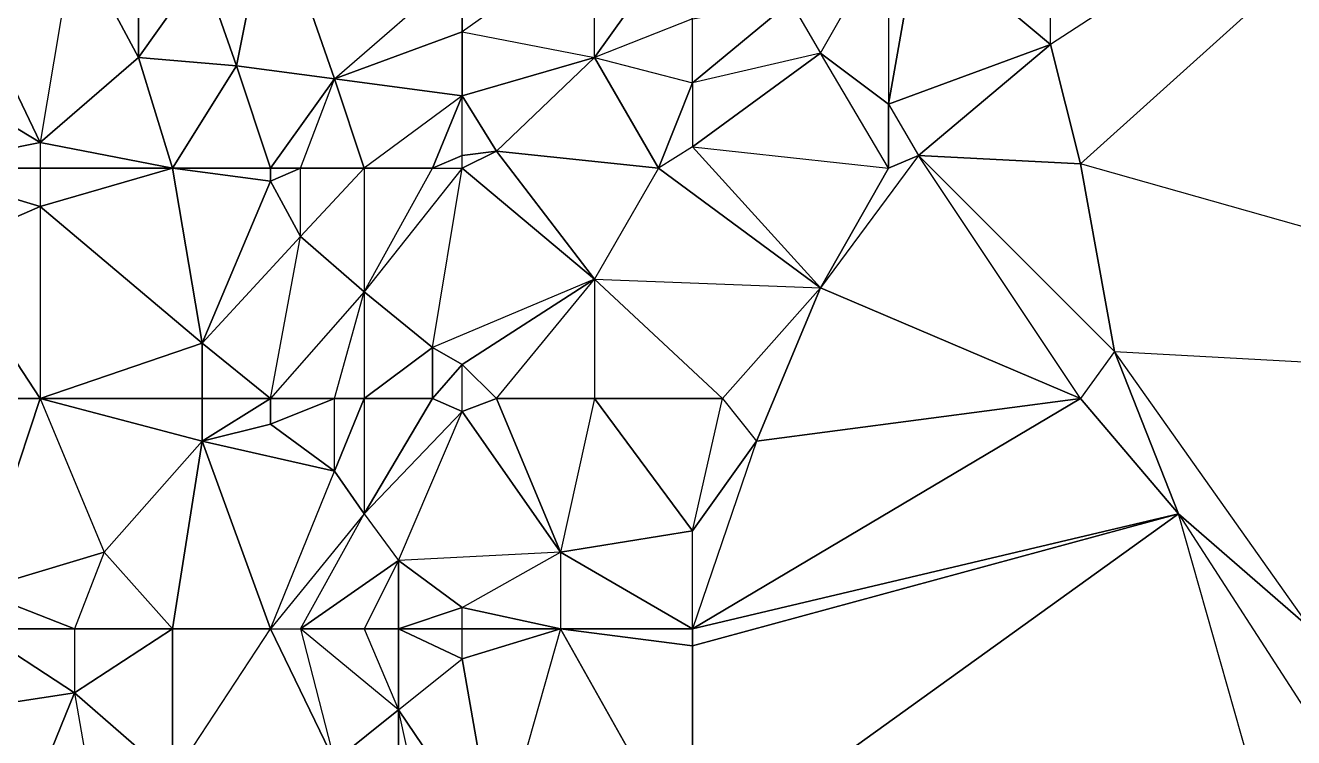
# Model space of a CAD drawing. Header units: metres. Extents: x 121.06818 to 121.07159, y 3.17836 to 3.18313.
# Drawn here: x 121.0699045 to 121.070202, y 3.1798555 to 3.1800225 of the extents above; entities that cross this region are included whole.
import ezdxf

# ---------------------------------------------------------------- set-up
doc = ezdxf.new("R2010")
doc.units = ezdxf.units.M

msp = doc.modelspace()

# ---------------------------------------------------------------- linework, layer by layer
at = {"layer": 'DELAUNEY7738', "color": 252}
msp.add_3dface([(121.070351, 3.179827, 0.01038), (121.070198, 3.179827, 0.01037), (121.070206, 3.17986, 0.01037)], dxfattribs=at)
at = {"layer": 'DELAUNEY8043', "color": 252}
msp.add_3dface([(121.069992, 3.179826, 0.01033), (121.07, 3.179826, 0.01034), (121.069992, 3.179862, 0.01033)], dxfattribs=at)
at = {"layer": 'DELAUNEY8072', "color": 252}
msp.add_3dface([(121.070015, 3.179828, 0.01035), (121.07, 3.179826, 0.01034), (121.069992, 3.179862, 0.01033)], dxfattribs=at)
at = {"layer": 'DELAUNEY8073', "color": 252}
msp.add_3dface([(121.070061, 3.179826, 0.01036), (121.070198, 3.179827, 0.01037), (121.070175, 3.179908, 0.01037)], dxfattribs=at)
at = {"layer": 'DELAUNEY8074', "color": 252}
msp.add_3dface([(121.070206, 3.17986, 0.01037), (121.070198, 3.179827, 0.01037), (121.070175, 3.179908, 0.01037)], dxfattribs=at)
at = {"layer": 'DELAUNEY8085', "color": 252}
msp.add_3dface([(121.069923, 3.179826, 0.01028), (121.069901, 3.179829, 0.01027), (121.069916, 3.179866, 0.01028)], dxfattribs=at)
at = {"layer": 'DELAUNEY8086', "color": 252}
msp.add_3dface([(121.070015, 3.179828, 0.01035), (121.070061, 3.179826, 0.01036), (121.07003, 3.179881, 0.01035)], dxfattribs=at)
at = {"layer": 'DELAUNEY8120', "color": 252}
msp.add_3dface([(121.069923, 3.179826, 0.01028), (121.069939, 3.179846, 0.01029), (121.069916, 3.179866, 0.01028)], dxfattribs=at)
at = {"layer": 'DELAUNEY8149', "color": 252}
msp.add_3dface([(121.069977, 3.17985, 0.01032), (121.069992, 3.179826, 0.01033), (121.069992, 3.179862, 0.01033)], dxfattribs=at)
at = {"layer": 'DELAUNEY8189', "color": 252}
msp.add_3dface([(121.069916, 3.179866, 0.01028), (121.069901, 3.179829, 0.01027), (121.06987, 3.179859, 0.01026)], dxfattribs=at)
at = {"layer": 'DELAUNEY8190', "color": 252}
msp.add_3dface([(121.069977, 3.17985, 0.01032), (121.069992, 3.179862, 0.01033), (121.069969, 3.179881, 0.01031)], dxfattribs=at)
at = {"layer": 'DELAUNEY8202', "color": 252}
msp.add_3dface([(121.069916, 3.179866, 0.01028), (121.069939, 3.179846, 0.01029), (121.069939, 3.179881, 0.01029)], dxfattribs=at)
at = {"layer": 'DELAUNEY8203', "color": 252}
msp.add_3dface([(121.070015, 3.179828, 0.01035), (121.069992, 3.179862, 0.01033), (121.070007, 3.179874, 0.01034)], dxfattribs=at)
at = {"layer": 'DELAUNEY8217', "color": 252}
msp.add_3dface([(121.07003, 3.179881, 0.01035), (121.070015, 3.179828, 0.01035), (121.070007, 3.179874, 0.01034)], dxfattribs=at)
at = {"layer": 'DELAUNEY8218', "color": 252}
msp.add_3dface([(121.07003, 3.179881, 0.01035), (121.070061, 3.179826, 0.01036), (121.070061, 3.179877, 0.01036)], dxfattribs=at)
at = {"layer": 'DELAUNEY8236', "color": 252}
msp.add_3dface([(121.069992, 3.179862, 0.01033), (121.070007, 3.179874, 0.01034), (121.069992, 3.179881, 0.01033)], dxfattribs=at)
at = {"layer": 'DELAUNEY8237', "color": 252}
msp.add_3dface([(121.07003, 3.179881, 0.01035), (121.070061, 3.179877, 0.01036), (121.070061, 3.179881, 0.01036)], dxfattribs=at)
at = {"layer": 'DELAUNEY8238', "color": 252}
msp.add_3dface([(121.070061, 3.179877, 0.01036), (121.070061, 3.179826, 0.01036), (121.070175, 3.179908, 0.01037)], dxfattribs=at)
at = {"layer": 'DELAUNEY8260', "color": 252}
msp.add_3dface([(121.069916, 3.179866, 0.01028), (121.06987, 3.179859, 0.01026), (121.069893, 3.179881, 0.01027)], dxfattribs=at)
at = {"layer": 'DELAUNEY8261', "color": 252}
msp.add_3dface([(121.07003, 3.179881, 0.01035), (121.070007, 3.179874, 0.01034), (121.070007, 3.179881, 0.01034)], dxfattribs=at)
at = {"layer": 'DELAUNEY8262', "color": 252}
msp.add_3dface([(121.070061, 3.179877, 0.01036), (121.070175, 3.179908, 0.01037), (121.070061, 3.179881, 0.01036)], dxfattribs=at)
at = {"layer": 'DELAUNEY8279', "color": 252}
msp.add_3dface([(121.069977, 3.17985, 0.01032), (121.069939, 3.179846, 0.01029), (121.069962, 3.179881, 0.0103)], dxfattribs=at)
at = {"layer": 'DELAUNEY8291', "color": 252}
msp.add_3dface([(121.069916, 3.179866, 0.01028), (121.069893, 3.179881, 0.01027), (121.069916, 3.179881, 0.01028)], dxfattribs=at)
at = {"layer": 'DELAUNEY8292', "color": 252}
msp.add_3dface([(121.069939, 3.179846, 0.01029), (121.069962, 3.179881, 0.0103), (121.069939, 3.179881, 0.01029)], dxfattribs=at)
at = {"layer": 'DELAUNEY8293', "color": 252}
msp.add_3dface([(121.070175, 3.179908, 0.01037), (121.070206, 3.17986, 0.01037), (121.070206, 3.179881, 0.01037)], dxfattribs=at)
at = {"layer": 'DELAUNEY8312', "color": 252}
msp.add_3dface([(121.069977, 3.17985, 0.01032), (121.069962, 3.179881, 0.0103), (121.069969, 3.179881, 0.01031)], dxfattribs=at)
at = {"layer": 'DELAUNEY8330', "color": 252}
msp.add_3dface([(121.069916, 3.179866, 0.01028), (121.069939, 3.179881, 0.01029), (121.069916, 3.179881, 0.01028)], dxfattribs=at)
at = {"layer": 'DELAUNEY8343', "color": 252}
msp.add_3dface([(121.069939, 3.179881, 0.01029), (121.069962, 3.179881, 0.0103), (121.069946, 3.179925, 0.01029)], dxfattribs=at)
at = {"layer": 'DELAUNEY8344', "color": 252}
msp.add_3dface([(121.069962, 3.179881, 0.0103), (121.069969, 3.179881, 0.01031), (121.069984, 3.179908, 0.01032)], dxfattribs=at)
at = {"layer": 'DELAUNEY8357', "color": 252}
msp.add_3dface([(121.069992, 3.179862, 0.01033), (121.069969, 3.179881, 0.01031), (121.069984, 3.179881, 0.01032)], dxfattribs=at)
at = {"layer": 'DELAUNEY8358', "color": 252}
msp.add_3dface([(121.069984, 3.179881, 0.01032), (121.069969, 3.179881, 0.01031), (121.069992, 3.179897, 0.01033)], dxfattribs=at)
at = {"layer": 'DELAUNEY8359', "color": 252}
msp.add_3dface([(121.069984, 3.179881, 0.01032), (121.069992, 3.179862, 0.01033), (121.069992, 3.179881, 0.01033)], dxfattribs=at)
at = {"layer": 'DELAUNEY8398', "color": 252}
msp.add_3dface([(121.069916, 3.179881, 0.01028), (121.069893, 3.179881, 0.01027), (121.069893, 3.17989, 0.01027)], dxfattribs=at)
at = {"layer": 'DELAUNEY8399', "color": 252}
msp.add_3dface([(121.069984, 3.179881, 0.01032), (121.069992, 3.179881, 0.01033), (121.069992, 3.179897, 0.01033)], dxfattribs=at)
at = {"layer": 'DELAUNEY8400', "color": 252}
msp.add_3dface([(121.069992, 3.179881, 0.01033), (121.070007, 3.179874, 0.01034), (121.070007, 3.179881, 0.01034)], dxfattribs=at)
at = {"layer": 'DELAUNEY8401', "color": 252}
msp.add_3dface([(121.070175, 3.179908, 0.01037), (121.070206, 3.179881, 0.01037), (121.07016, 3.179946, 0.01037)], dxfattribs=at)
at = {"layer": 'DELAUNEY8412', "color": 252}
msp.add_3dface([(121.069916, 3.179881, 0.01028), (121.069939, 3.179881, 0.01029), (121.069923, 3.179899, 0.01028)], dxfattribs=at)
at = {"layer": 'DELAUNEY8426', "color": 252}
msp.add_3dface([(121.069992, 3.179881, 0.01033), (121.070007, 3.179881, 0.01034), (121.070007, 3.179886, 0.01034)], dxfattribs=at)
at = {"layer": 'DELAUNEY8427', "color": 252}
msp.add_3dface([(121.07003, 3.179881, 0.01035), (121.070061, 3.179881, 0.01036), (121.07003, 3.179899, 0.01035)], dxfattribs=at)
at = {"layer": 'DELAUNEY8443', "color": 252}
msp.add_3dface([(121.07003, 3.179881, 0.01035), (121.070007, 3.179881, 0.01034), (121.070007, 3.179886, 0.01034)], dxfattribs=at)
at = {"layer": 'DELAUNEY8444', "color": 252}
msp.add_3dface([(121.070061, 3.179881, 0.01036), (121.070175, 3.179908, 0.01037), (121.070152, 3.179935, 0.01037)], dxfattribs=at)
at = {"layer": 'DELAUNEY8460', "color": 252}
msp.add_3dface([(121.069992, 3.179881, 0.01033), (121.070007, 3.179886, 0.01034), (121.069992, 3.179897, 0.01033)], dxfattribs=at)
at = {"layer": 'DELAUNEY8479', "color": 252}
msp.add_3dface([(121.07003, 3.179881, 0.01035), (121.070007, 3.179886, 0.01034), (121.07003, 3.179899, 0.01035)], dxfattribs=at)
at = {"layer": 'DELAUNEY8480', "color": 252}
msp.add_3dface([(121.070076, 3.179925, 0.01036), (121.070061, 3.179881, 0.01036), (121.070152, 3.179935, 0.01037)], dxfattribs=at)
at = {"layer": 'DELAUNEY8481', "color": 252}
msp.add_3dface([(121.070076, 3.179925, 0.01036), (121.070061, 3.179881, 0.01036), (121.070061, 3.179904, 0.01036)], dxfattribs=at)
at = {"layer": 'DELAUNEY8482', "color": 252}
msp.add_3dface([(121.070152, 3.179935, 0.01037), (121.070175, 3.179908, 0.01037), (121.07016, 3.179946, 0.01037)], dxfattribs=at)
at = {"layer": 'DELAUNEY8496', "color": 252}
msp.add_3dface([(121.069916, 3.179881, 0.01028), (121.069893, 3.17989, 0.01027), (121.069923, 3.179899, 0.01028)], dxfattribs=at)
at = {"layer": 'DELAUNEY8497', "color": 252}
msp.add_3dface([(121.069923, 3.179899, 0.01028), (121.069939, 3.179881, 0.01029), (121.069946, 3.179925, 0.01029)], dxfattribs=at)
at = {"layer": 'DELAUNEY8498', "color": 252}
msp.add_3dface([(121.070076, 3.179925, 0.01036), (121.070152, 3.179935, 0.01037), (121.070091, 3.179961, 0.01036)], dxfattribs=at)
at = {"layer": 'DELAUNEY8508', "color": 252}
msp.add_3dface([(121.069992, 3.179897, 0.01033), (121.070007, 3.179886, 0.01034), (121.07003, 3.179899, 0.01035)], dxfattribs=at)
at = {"layer": 'DELAUNEY8529', "color": 252}
msp.add_3dface([(121.069992, 3.179897, 0.01033), (121.069969, 3.179881, 0.01031), (121.069984, 3.179908, 0.01032)], dxfattribs=at)
at = {"layer": 'DELAUNEY8530', "color": 252}
msp.add_3dface([(121.07003, 3.179899, 0.01035), (121.070061, 3.179881, 0.01036), (121.070061, 3.179904, 0.01036)], dxfattribs=at)
at = {"layer": 'DELAUNEY8531', "color": 252}
msp.add_3dface([(121.07003, 3.179899, 0.01035), (121.070061, 3.179904, 0.01036), (121.070038, 3.179935, 0.01035)], dxfattribs=at)
at = {"layer": 'DELAUNEY8544', "color": 252}
msp.add_3dface([(121.069923, 3.179899, 0.01028), (121.069893, 3.17989, 0.01027), (121.069908, 3.179935, 0.01028)], dxfattribs=at)
at = {"layer": 'DELAUNEY8545', "color": 252}
msp.add_3dface([(121.069984, 3.179908, 0.01032), (121.069992, 3.179897, 0.01033), (121.070007, 3.179932, 0.01034)], dxfattribs=at)
at = {"layer": 'DELAUNEY8546', "color": 252}
msp.add_3dface([(121.070076, 3.179925, 0.01036), (121.070061, 3.179904, 0.01036), (121.070068, 3.179935, 0.01036)], dxfattribs=at)
at = {"layer": 'DELAUNEY8573', "color": 252}
msp.add_3dface([(121.069984, 3.179908, 0.01032), (121.069962, 3.179881, 0.0103), (121.069977, 3.179918, 0.01031)], dxfattribs=at)
at = {"layer": 'DELAUNEY8585', "color": 252}
msp.add_3dface([(121.069946, 3.179925, 0.01029), (121.069962, 3.179881, 0.0103), (121.069977, 3.179918, 0.01031)], dxfattribs=at)
at = {"layer": 'DELAUNEY8586', "color": 252}
msp.add_3dface([(121.069984, 3.179908, 0.01032), (121.069977, 3.179918, 0.01031), (121.069984, 3.179935, 0.01032)], dxfattribs=at)
at = {"layer": 'DELAUNEY8606', "color": 252}
msp.add_3dface([(121.069923, 3.179899, 0.01028), (121.069946, 3.179925, 0.01029), (121.069908, 3.179935, 0.01028)], dxfattribs=at)
at = {"layer": 'DELAUNEY8622', "color": 252}
msp.add_3dface([(121.069946, 3.179925, 0.01029), (121.069977, 3.179918, 0.01031), (121.069962, 3.179929, 0.0103)], dxfattribs=at)
at = {"layer": 'DELAUNEY8623', "color": 252}
msp.add_3dface([(121.07003, 3.179899, 0.01035), (121.069992, 3.179897, 0.01033), (121.070007, 3.179932, 0.01034)], dxfattribs=at)
at = {"layer": 'DELAUNEY8639', "color": 252}
msp.add_3dface([(121.069946, 3.179925, 0.01029), (121.069962, 3.179929, 0.0103), (121.069962, 3.179935, 0.0103)], dxfattribs=at)
at = {"layer": 'DELAUNEY8640', "color": 252}
msp.add_3dface([(121.069962, 3.179929, 0.0103), (121.069977, 3.179918, 0.01031), (121.069977, 3.179935, 0.01031)], dxfattribs=at)
at = {"layer": 'DELAUNEY8641', "color": 252}
msp.add_3dface([(121.07003, 3.179899, 0.01035), (121.070007, 3.179932, 0.01034), (121.070015, 3.179935, 0.01034)], dxfattribs=at)
at = {"layer": 'DELAUNEY8659', "color": 252}
msp.add_3dface([(121.069893, 3.17989, 0.01027), (121.069885, 3.179935, 0.01027), (121.069908, 3.179935, 0.01028)], dxfattribs=at)
at = {"layer": 'DELAUNEY8674', "color": 252}
msp.add_3dface([(121.069984, 3.179908, 0.01032), (121.070007, 3.179932, 0.01034), (121.07, 3.179935, 0.01033)], dxfattribs=at)
at = {"layer": 'DELAUNEY8696', "color": 252}
msp.add_3dface([(121.069908, 3.179935, 0.01028), (121.069885, 3.179935, 0.01027), (121.069885, 3.17997, 0.01027)], dxfattribs=at)
at = {"layer": 'DELAUNEY8697', "color": 252}
msp.add_3dface([(121.070015, 3.179935, 0.01034), (121.070007, 3.179932, 0.01034), (121.070007, 3.179943, 0.01034)], dxfattribs=at)
at = {"layer": 'DELAUNEY8698', "color": 252}
msp.add_3dface([(121.07003, 3.179899, 0.01035), (121.070015, 3.179935, 0.01034), (121.070038, 3.179935, 0.01035)], dxfattribs=at)
at = {"layer": 'DELAUNEY8699', "color": 252}
msp.add_3dface([(121.070038, 3.179935, 0.01035), (121.070061, 3.179904, 0.01036), (121.070068, 3.179935, 0.01036)], dxfattribs=at)
at = {"layer": 'DELAUNEY8715', "color": 252}
msp.add_3dface([(121.069984, 3.179908, 0.01032), (121.07, 3.179935, 0.01033), (121.069984, 3.179935, 0.01032)], dxfattribs=at)
at = {"layer": 'DELAUNEY8716', "color": 252}
msp.add_3dface([(121.070343, 3.179936, 0.01038), (121.070206, 3.179881, 0.01037), (121.07016, 3.179946, 0.01037)], dxfattribs=at)
at = {"layer": 'DELAUNEY8726', "color": 252}
msp.add_3dface([(121.069984, 3.179935, 0.01032), (121.069977, 3.179918, 0.01031), (121.069977, 3.179935, 0.01031)], dxfattribs=at)
at = {"layer": 'DELAUNEY8727', "color": 252}
msp.add_3dface([(121.07, 3.179935, 0.01033), (121.070007, 3.179932, 0.01034), (121.070007, 3.179943, 0.01034)], dxfattribs=at)
at = {"layer": 'DELAUNEY8728', "color": 252}
msp.add_3dface([(121.070038, 3.179935, 0.01035), (121.070015, 3.179935, 0.01034), (121.070038, 3.179963, 0.01035)], dxfattribs=at)
at = {"layer": 'DELAUNEY8750', "color": 252}
msp.add_3dface([(121.069908, 3.179935, 0.01028), (121.069946, 3.179925, 0.01029), (121.069946, 3.179935, 0.01029)], dxfattribs=at)
at = {"layer": 'DELAUNEY8751', "color": 252}
msp.add_3dface([(121.069984, 3.179935, 0.01032), (121.07, 3.179935, 0.01033), (121.07, 3.179947, 0.01033)], dxfattribs=at)
at = {"layer": 'DELAUNEY8752', "color": 252}
msp.add_3dface([(121.070038, 3.179935, 0.01035), (121.070068, 3.179935, 0.01036), (121.070038, 3.179963, 0.01035)], dxfattribs=at)
at = {"layer": 'DELAUNEY8753', "color": 252}
msp.add_3dface([(121.070068, 3.179935, 0.01036), (121.070076, 3.179925, 0.01036), (121.070091, 3.179961, 0.01036)], dxfattribs=at)
at = {"layer": 'DELAUNEY8761', "color": 252}
msp.add_3dface([(121.069962, 3.179929, 0.0103), (121.069977, 3.179935, 0.01031), (121.069962, 3.179935, 0.0103)], dxfattribs=at)
at = {"layer": 'DELAUNEY8775', "color": 252}
msp.add_3dface([(121.069984, 3.179935, 0.01032), (121.069977, 3.179935, 0.01031), (121.069984, 3.17996, 0.01032)], dxfattribs=at)
at = {"layer": 'DELAUNEY8791', "color": 252}
msp.add_3dface([(121.069946, 3.179935, 0.01029), (121.069946, 3.179925, 0.01029), (121.069962, 3.179935, 0.0103)], dxfattribs=at)
at = {"layer": 'DELAUNEY8792', "color": 252}
msp.add_3dface([(121.07016, 3.179946, 0.01037), (121.070152, 3.179935, 0.01037), (121.070114, 3.179992, 0.01036)], dxfattribs=at)
at = {"layer": 'DELAUNEY8801', "color": 252}
msp.add_3dface([(121.069908, 3.179935, 0.01028), (121.069946, 3.179935, 0.01029), (121.069946, 3.179948, 0.01029)], dxfattribs=at)
at = {"layer": 'DELAUNEY8802', "color": 252}
msp.add_3dface([(121.069946, 3.179935, 0.01029), (121.069962, 3.179935, 0.0103), (121.069946, 3.179948, 0.01029)], dxfattribs=at)
at = {"layer": 'DELAUNEY8803', "color": 252}
msp.add_3dface([(121.069962, 3.179935, 0.0103), (121.069977, 3.179935, 0.01031), (121.069984, 3.17996, 0.01032)], dxfattribs=at)
at = {"layer": 'DELAUNEY8804', "color": 252}
msp.add_3dface([(121.070091, 3.179961, 0.01036), (121.070152, 3.179935, 0.01037), (121.070114, 3.179992, 0.01036)], dxfattribs=at)
at = {"layer": 'DELAUNEY8830', "color": 252}
msp.add_3dface([(121.07, 3.179935, 0.01033), (121.070007, 3.179943, 0.01034), (121.07, 3.179947, 0.01033)], dxfattribs=at)
at = {"layer": 'DELAUNEY8831', "color": 252}
msp.add_3dface([(121.070007, 3.179943, 0.01034), (121.070015, 3.179935, 0.01034), (121.070038, 3.179963, 0.01035)], dxfattribs=at)
at = {"layer": 'DELAUNEY8849', "color": 252}
msp.add_3dface([(121.069908, 3.179935, 0.01028), (121.069946, 3.179948, 0.01029), (121.069908, 3.17998, 0.01028)], dxfattribs=at)
at = {"layer": 'DELAUNEY8850', "color": 252}
msp.add_3dface([(121.069984, 3.179935, 0.01032), (121.07, 3.179947, 0.01033), (121.069984, 3.17996, 0.01032)], dxfattribs=at)
at = {"layer": 'DELAUNEY8866', "color": 252}
msp.add_3dface([(121.069946, 3.179948, 0.01029), (121.069962, 3.179935, 0.0103), (121.069969, 3.179973, 0.01031)], dxfattribs=at)
at = {"layer": 'DELAUNEY8867', "color": 252}
msp.add_3dface([(121.07, 3.179947, 0.01033), (121.070007, 3.179943, 0.01034), (121.070038, 3.179963, 0.01035)], dxfattribs=at)
at = {"layer": 'DELAUNEY8868', "color": 252}
msp.add_3dface([(121.070091, 3.179961, 0.01036), (121.070068, 3.179935, 0.01036), (121.070038, 3.179963, 0.01035)], dxfattribs=at)
at = {"layer": 'DELAUNEY8911', "color": 252}
msp.add_3dface([(121.069984, 3.17996, 0.01032), (121.069962, 3.179935, 0.0103), (121.069969, 3.179973, 0.01031)], dxfattribs=at)
at = {"layer": 'DELAUNEY8912', "color": 252}
msp.add_3dface([(121.069984, 3.17996, 0.01032), (121.07, 3.179947, 0.01033), (121.070007, 3.179989, 0.01034)], dxfattribs=at)
at = {"layer": 'DELAUNEY8933', "color": 252}
msp.add_3dface([(121.069908, 3.179935, 0.01028), (121.069885, 3.17997, 0.01027), (121.069908, 3.17998, 0.01028)], dxfattribs=at)
at = {"layer": 'DELAUNEY8950', "color": 252}
msp.add_3dface([(121.069946, 3.179948, 0.01029), (121.069969, 3.179973, 0.01031), (121.069962, 3.179986, 0.0103)], dxfattribs=at)
at = {"layer": 'DELAUNEY8961', "color": 252}
msp.add_3dface([(121.069984, 3.17996, 0.01032), (121.069969, 3.179973, 0.01031), (121.069984, 3.179989, 0.01032)], dxfattribs=at)
at = {"layer": 'DELAUNEY8973', "color": 252}
msp.add_3dface([(121.069908, 3.17998, 0.01028), (121.069885, 3.17997, 0.01027), (121.069878, 3.179989, 0.01027)], dxfattribs=at)
at = {"layer": 'DELAUNEY8974', "color": 252}
msp.add_3dface([(121.069908, 3.17998, 0.01028), (121.069946, 3.179948, 0.01029), (121.069939, 3.179989, 0.01029)], dxfattribs=at)
at = {"layer": 'DELAUNEY8975', "color": 252}
msp.add_3dface([(121.070114, 3.179992, 0.01036), (121.070091, 3.179961, 0.01036), (121.070107, 3.179989, 0.01036)], dxfattribs=at)
at = {"layer": 'DELAUNEY8992', "color": 252}
msp.add_3dface([(121.070114, 3.179992, 0.01036), (121.07016, 3.179946, 0.01037), (121.070152, 3.17999, 0.01037)], dxfattribs=at)
at = {"layer": 'DELAUNEY9009', "color": 252}
msp.add_3dface([(121.070038, 3.179963, 0.01035), (121.07, 3.179947, 0.01033), (121.070007, 3.179989, 0.01034)], dxfattribs=at)
at = {"layer": 'DELAUNEY9010', "color": 252}
msp.add_3dface([(121.070053, 3.179989, 0.01035), (121.070038, 3.179963, 0.01035), (121.070091, 3.179961, 0.01036)], dxfattribs=at)
at = {"layer": 'DELAUNEY9011', "color": 252}
msp.add_3dface([(121.070053, 3.179989, 0.01035), (121.070038, 3.179963, 0.01035), (121.070015, 3.179993, 0.01034)], dxfattribs=at)
at = {"layer": 'DELAUNEY9012', "color": 252}
msp.add_3dface([(121.070107, 3.179989, 0.01036), (121.070091, 3.179961, 0.01036), (121.070061, 3.179994, 0.01035)], dxfattribs=at)
at = {"layer": 'DELAUNEY9013', "color": 252}
msp.add_3dface([(121.070114, 3.179992, 0.01036), (121.070152, 3.17999, 0.01037), (121.070145, 3.180018, 0.01037)], dxfattribs=at)
at = {"layer": 'DELAUNEY9014', "color": 252}
msp.add_3dface([(121.070152, 3.17999, 0.01037), (121.07016, 3.179946, 0.01037), (121.070343, 3.179936, 0.01038)], dxfattribs=at)
at = {"layer": 'DELAUNEY9035', "color": 252}
msp.add_3dface([(121.069908, 3.17998, 0.01028), (121.069939, 3.179989, 0.01029), (121.069908, 3.179989, 0.01028)], dxfattribs=at)
at = {"layer": 'DELAUNEY9036', "color": 252}
msp.add_3dface([(121.069939, 3.179989, 0.01029), (121.069946, 3.179948, 0.01029), (121.069962, 3.179986, 0.0103)], dxfattribs=at)
at = {"layer": 'DELAUNEY9037', "color": 252}
msp.add_3dface([(121.070053, 3.179989, 0.01035), (121.070091, 3.179961, 0.01036), (121.070061, 3.179994, 0.01035)], dxfattribs=at)
at = {"layer": 'DELAUNEY9038', "color": 252}
msp.add_3dface([(121.070114, 3.179992, 0.01036), (121.070107, 3.179989, 0.01036), (121.070107, 3.180004, 0.01035)], dxfattribs=at)
at = {"layer": 'DELAUNEY9057', "color": 252}
msp.add_3dface([(121.069984, 3.17996, 0.01032), (121.07, 3.179989, 0.01033), (121.070007, 3.179989, 0.01034)], dxfattribs=at)
at = {"layer": 'DELAUNEY9058', "color": 252}
msp.add_3dface([(121.069984, 3.17996, 0.01032), (121.07, 3.179989, 0.01033), (121.069984, 3.179989, 0.01032)], dxfattribs=at)
at = {"layer": 'DELAUNEY9059', "color": 252}
msp.add_3dface([(121.070038, 3.179963, 0.01035), (121.070007, 3.179989, 0.01034), (121.070015, 3.179993, 0.01034)], dxfattribs=at)
at = {"layer": 'DELAUNEY9078', "color": 252}
msp.add_3dface([(121.069939, 3.179989, 0.01029), (121.069962, 3.179986, 0.0103), (121.069962, 3.179989, 0.0103)], dxfattribs=at)
at = {"layer": 'DELAUNEY9079', "color": 252}
msp.add_3dface([(121.069962, 3.179986, 0.0103), (121.069969, 3.179973, 0.01031), (121.069969, 3.179989, 0.01031)], dxfattribs=at)
at = {"layer": 'DELAUNEY9080', "color": 252}
msp.add_3dface([(121.07, 3.179989, 0.01033), (121.070007, 3.179989, 0.01034), (121.070007, 3.179992, 0.01034)], dxfattribs=at)
at = {"layer": 'DELAUNEY9081', "color": 252}
msp.add_3dface([(121.070061, 3.179994, 0.01035), (121.070053, 3.179989, 0.01035), (121.070061, 3.180009, 0.01034)], dxfattribs=at)
at = {"layer": 'DELAUNEY9101', "color": 252}
msp.add_3dface([(121.069984, 3.179989, 0.01032), (121.069969, 3.179973, 0.01031), (121.069969, 3.179989, 0.01031)], dxfattribs=at)
at = {"layer": 'DELAUNEY9102', "color": 252}
msp.add_3dface([(121.070015, 3.179993, 0.01034), (121.070007, 3.179989, 0.01034), (121.070007, 3.179992, 0.01034)], dxfattribs=at)
at = {"layer": 'DELAUNEY9113', "color": 252}
msp.add_3dface([(121.069984, 3.179989, 0.01032), (121.07, 3.179989, 0.01033), (121.070007, 3.180006, 0.01033)], dxfattribs=at)
at = {"layer": 'DELAUNEY9144', "color": 252}
msp.add_3dface([(121.069962, 3.179986, 0.0103), (121.069969, 3.179989, 0.01031), (121.069962, 3.179989, 0.0103)], dxfattribs=at)
at = {"layer": 'DELAUNEY9145', "color": 252}
msp.add_3dface([(121.069984, 3.179989, 0.01032), (121.069969, 3.179989, 0.01031), (121.069977, 3.18001, 0.0103)], dxfattribs=at)
at = {"layer": 'DELAUNEY9168', "color": 252}
msp.add_3dface([(121.069908, 3.17998, 0.01028), (121.069878, 3.179989, 0.01027), (121.069908, 3.179989, 0.01028)], dxfattribs=at)
at = {"layer": 'DELAUNEY9169', "color": 252}
msp.add_3dface([(121.069908, 3.179989, 0.01028), (121.069878, 3.179989, 0.01027), (121.069908, 3.179995, 0.01028)], dxfattribs=at)
at = {"layer": 'DELAUNEY9170', "color": 252}
msp.add_3dface([(121.070053, 3.179989, 0.01035), (121.070015, 3.179993, 0.01034), (121.070038, 3.180015, 0.01033)], dxfattribs=at)
at = {"layer": 'DELAUNEY9171', "color": 252}
msp.add_3dface([(121.070061, 3.179994, 0.01035), (121.070107, 3.179989, 0.01036), (121.070091, 3.180016, 0.01034)], dxfattribs=at)
at = {"layer": 'DELAUNEY9182', "color": 252}
msp.add_3dface([(121.069908, 3.179989, 0.01028), (121.069939, 3.179989, 0.01029), (121.069908, 3.179995, 0.01028)], dxfattribs=at)
at = {"layer": 'DELAUNEY9183', "color": 252}
msp.add_3dface([(121.069939, 3.179989, 0.01029), (121.069962, 3.179989, 0.0103), (121.069954, 3.180013, 0.0103)], dxfattribs=at)
at = {"layer": 'DELAUNEY9184', "color": 252}
msp.add_3dface([(121.070343, 3.179936, 0.01038), (121.070152, 3.17999, 0.01037), (121.070282, 3.180107, 0.01037)], dxfattribs=at)
at = {"layer": 'DELAUNEY9206', "color": 252}
msp.add_3dface([(121.069962, 3.179989, 0.0103), (121.069969, 3.179989, 0.01031), (121.069977, 3.18001, 0.0103)], dxfattribs=at)
at = {"layer": 'DELAUNEY9207', "color": 252}
msp.add_3dface([(121.07, 3.179989, 0.01033), (121.070007, 3.179992, 0.01034), (121.070007, 3.180006, 0.01033)], dxfattribs=at)
at = {"layer": 'DELAUNEY9222', "color": 252}
msp.add_3dface([(121.069908, 3.179995, 0.01028), (121.069878, 3.179989, 0.01027), (121.06987, 3.180018, 0.01027)], dxfattribs=at)
at = {"layer": 'DELAUNEY9223', "color": 252}
msp.add_3dface([(121.070015, 3.179993, 0.01034), (121.070007, 3.179992, 0.01034), (121.070007, 3.180006, 0.01033)], dxfattribs=at)
at = {"layer": 'DELAUNEY9236', "color": 252}
msp.add_3dface([(121.069908, 3.179995, 0.01028), (121.069939, 3.179989, 0.01029), (121.069931, 3.180015, 0.01029)], dxfattribs=at)
at = {"layer": 'DELAUNEY9237', "color": 252}
msp.add_3dface([(121.070038, 3.180015, 0.01033), (121.070015, 3.179993, 0.01034), (121.070007, 3.180006, 0.01033)], dxfattribs=at)
at = {"layer": 'DELAUNEY9238', "color": 252}
msp.add_3dface([(121.070053, 3.179989, 0.01035), (121.070038, 3.180015, 0.01033), (121.070061, 3.180009, 0.01034)], dxfattribs=at)
at = {"layer": 'DELAUNEY9239', "color": 252}
msp.add_3dface([(121.070061, 3.179994, 0.01035), (121.070091, 3.180016, 0.01034), (121.070061, 3.180009, 0.01034)], dxfattribs=at)
at = {"layer": 'DELAUNEY9240', "color": 252}
msp.add_3dface([(121.070107, 3.179989, 0.01036), (121.070091, 3.180016, 0.01034), (121.070107, 3.180004, 0.01035)], dxfattribs=at)
at = {"layer": 'DELAUNEY9254', "color": 252}
msp.add_3dface([(121.070107, 3.180004, 0.01035), (121.070114, 3.179992, 0.01036), (121.070145, 3.180018, 0.01037)], dxfattribs=at)
at = {"layer": 'DELAUNEY9264', "color": 252}
msp.add_3dface([(121.069908, 3.179995, 0.01028), (121.069931, 3.180015, 0.01029), (121.069916, 3.180043, 0.01028)], dxfattribs=at)
at = {"layer": 'DELAUNEY9265', "color": 252}
msp.add_3dface([(121.069931, 3.180015, 0.01029), (121.069939, 3.179989, 0.01029), (121.069954, 3.180013, 0.0103)], dxfattribs=at)
at = {"layer": 'DELAUNEY9266', "color": 252}
msp.add_3dface([(121.069954, 3.180013, 0.0103), (121.069962, 3.179989, 0.0103), (121.069977, 3.18001, 0.0103)], dxfattribs=at)
at = {"layer": 'DELAUNEY9267', "color": 252}
msp.add_3dface([(121.069984, 3.179989, 0.01032), (121.069977, 3.18001, 0.0103), (121.070007, 3.180006, 0.01033)], dxfattribs=at)
at = {"layer": 'DELAUNEY9268', "color": 252}
msp.add_3dface([(121.070107, 3.180004, 0.01035), (121.070091, 3.180016, 0.01034), (121.070107, 3.180044, 0.01035)], dxfattribs=at)
at = {"layer": 'DELAUNEY9269', "color": 252}
msp.add_3dface([(121.070145, 3.180018, 0.01037), (121.070152, 3.17999, 0.01037), (121.070282, 3.180107, 0.01037)], dxfattribs=at)
at = {"layer": 'DELAUNEY9297', "color": 252}
msp.add_3dface([(121.069954, 3.180013, 0.0103), (121.069977, 3.18001, 0.0103), (121.069962, 3.180053, 0.0103)], dxfattribs=at)
at = {"layer": 'DELAUNEY9298', "color": 252}
msp.add_3dface([(121.070038, 3.180015, 0.01033), (121.070061, 3.180009, 0.01034), (121.070061, 3.180024, 0.01033)], dxfattribs=at)
at = {"layer": 'DELAUNEY9299', "color": 252}
msp.add_3dface([(121.070091, 3.180016, 0.01034), (121.070061, 3.180009, 0.01034), (121.070084, 3.180028, 0.01033)], dxfattribs=at)
at = {"layer": 'DELAUNEY9316', "color": 252}
msp.add_3dface([(121.069931, 3.180015, 0.01029), (121.069954, 3.180013, 0.0103), (121.069946, 3.180036, 0.0103)], dxfattribs=at)
at = {"layer": 'DELAUNEY9317', "color": 252}
msp.add_3dface([(121.070007, 3.180006, 0.01033), (121.069977, 3.18001, 0.0103), (121.070007, 3.180021, 0.01032)], dxfattribs=at)
at = {"layer": 'DELAUNEY9329', "color": 252}
msp.add_3dface([(121.069908, 3.179995, 0.01028), (121.06987, 3.180018, 0.01027), (121.069885, 3.180043, 0.01027)], dxfattribs=at)
at = {"layer": 'DELAUNEY9330', "color": 252}
msp.add_3dface([(121.070038, 3.180015, 0.01033), (121.070007, 3.180006, 0.01033), (121.070007, 3.180021, 0.01032)], dxfattribs=at)
at = {"layer": 'DELAUNEY9331', "color": 252}
msp.add_3dface([(121.070107, 3.180004, 0.01035), (121.070145, 3.180018, 0.01037), (121.070114, 3.180044, 0.01036)], dxfattribs=at)
at = {"layer": 'DELAUNEY9357', "color": 252}
msp.add_3dface([(121.070007, 3.180021, 0.01032), (121.069977, 3.18001, 0.0103), (121.070007, 3.180036, 0.01031)], dxfattribs=at)
at = {"layer": 'DELAUNEY9358', "color": 252}
msp.add_3dface([(121.070084, 3.180028, 0.01033), (121.070061, 3.180009, 0.01034), (121.070061, 3.180024, 0.01033)], dxfattribs=at)
at = {"layer": 'DELAUNEY9359', "color": 252}
msp.add_3dface([(121.070084, 3.180028, 0.01033), (121.070091, 3.180016, 0.01034), (121.070107, 3.180044, 0.01035)], dxfattribs=at)
at = {"layer": 'DELAUNEY9382', "color": 252}
msp.add_3dface([(121.070007, 3.180021, 0.01032), (121.070038, 3.180015, 0.01033), (121.070038, 3.180043, 0.01031)], dxfattribs=at)
at = {"layer": 'DELAUNEY9383', "color": 252}
msp.add_3dface([(121.070061, 3.180024, 0.01033), (121.070038, 3.180015, 0.01033), (121.070053, 3.180036, 0.01032)], dxfattribs=at)
at = {"layer": 'DELAUNEY9400', "color": 252}
msp.add_3dface([(121.069908, 3.179995, 0.01028), (121.069885, 3.180043, 0.01027), (121.069916, 3.180043, 0.01028)], dxfattribs=at)
at = {"layer": 'DELAUNEY9416', "color": 252}
msp.add_3dface([(121.069916, 3.180043, 0.01028), (121.069931, 3.180015, 0.01029), (121.069931, 3.180043, 0.01029)], dxfattribs=at)
at = {"layer": 'DELAUNEY9417', "color": 252}
msp.add_3dface([(121.070107, 3.180004, 0.01035), (121.070114, 3.180044, 0.01036), (121.070107, 3.180044, 0.01035)], dxfattribs=at)
at = {"layer": 'DELAUNEY9432', "color": 252}
msp.add_3dface([(121.069931, 3.180015, 0.01029), (121.069946, 3.180036, 0.0103), (121.069931, 3.180043, 0.01029)], dxfattribs=at)
at = {"layer": 'DELAUNEY9433', "color": 252}
msp.add_3dface([(121.069946, 3.180036, 0.0103), (121.069954, 3.180013, 0.0103), (121.069962, 3.180053, 0.0103)], dxfattribs=at)
at = {"layer": 'DELAUNEY9434', "color": 252}
msp.add_3dface([(121.070053, 3.180036, 0.01032), (121.070038, 3.180015, 0.01033), (121.070038, 3.180043, 0.01031)], dxfattribs=at)
at = {"layer": 'DELAUNEY9435', "color": 252}
msp.add_3dface([(121.070114, 3.180044, 0.01036), (121.070145, 3.180018, 0.01037), (121.070145, 3.180044, 0.01037)], dxfattribs=at)
at = {"layer": 'DELAUNEY9475', "color": 252}
msp.add_3dface([(121.069977, 3.18001, 0.0103), (121.070007, 3.180036, 0.01031), (121.069962, 3.180053, 0.0103)], dxfattribs=at)
at = {"layer": 'DELAUNEY9476', "color": 252}
msp.add_3dface([(121.070007, 3.180021, 0.01032), (121.070007, 3.180036, 0.01031), (121.070038, 3.180043, 0.01031)], dxfattribs=at)
at = {"layer": 'DELAUNEY9478', "color": 252}
msp.add_3dface([(121.070282, 3.180107, 0.01037), (121.070145, 3.180018, 0.01037), (121.070145, 3.180044, 0.01037)], dxfattribs=at)

doc.saveas('drawing.dxf')
